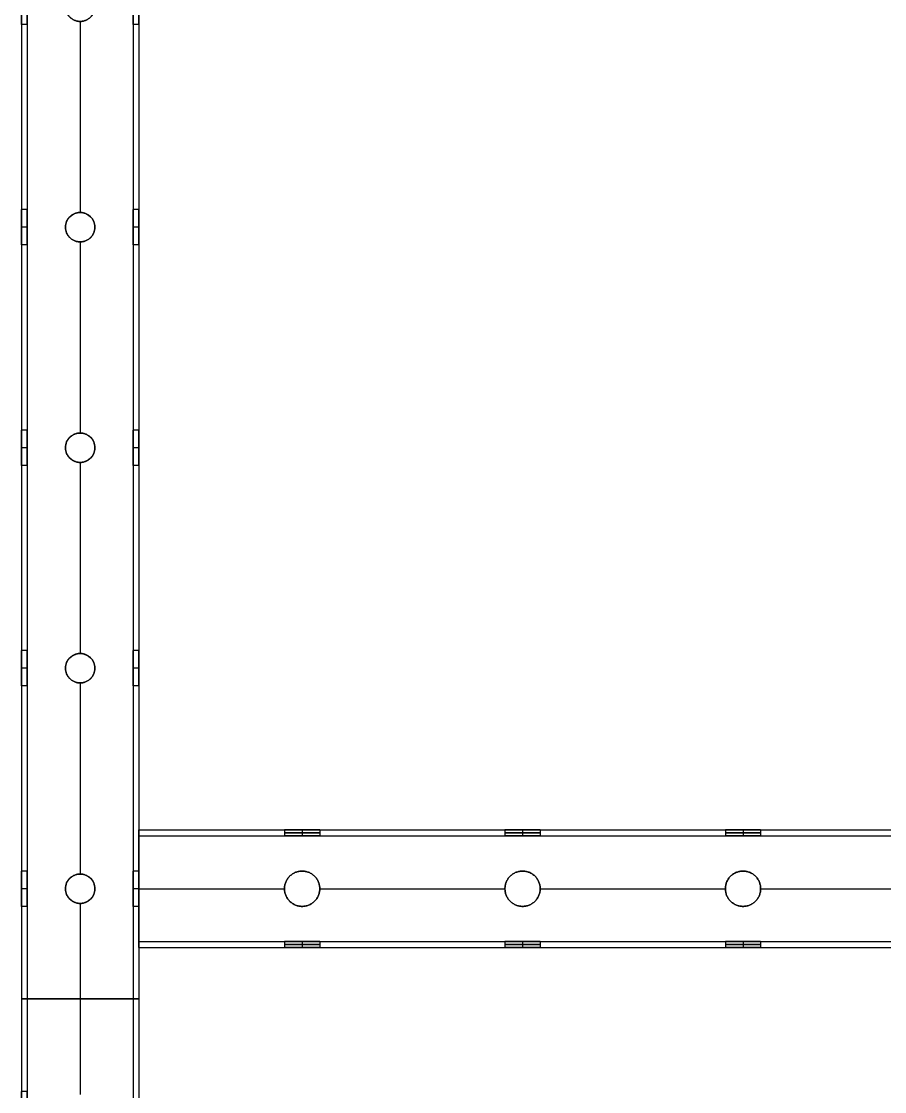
# Model space of a CAD drawing. Header units: millimetres. Extents: x 1279 to 9834, y -699 to 998.
# Drawn here: x 8518.4 to 8812.1, y 21.8 to 385.8 of the extents above; entities that cross this region are included whole.
import ezdxf

# ---------------------------------------------------------------- set-up
doc = ezdxf.new("R2010")
doc.units = ezdxf.units.MM
doc.header["$MEASUREMENT"] = 0
doc.layers.add('staal', color=7, linetype='Continuous', true_color=0x4c4c4c)

msp = doc.modelspace()

# ---------------------------------------------------------------- linework, layer by layer
at = {"layer": 'staal'}
for p, q in [((8520.39, 384.85, 2333.36), (8518.39, 384.85, 2333.36)), ((8558.39, 384.85, 2333.36), (8556.39, 384.85, 2333.36)), ((8520.39, 321.85, 2333.36), (8518.39, 321.85, 2333.36)), ((8538.39, 320.85, 2351.36), (8538.39, 320.85, 2353.36)), ((8538.39, 320.85, 2313.36), (8538.39, 320.85, 2315.36)), ((8558.39, 321.85, 2333.36), (8556.39, 321.85, 2333.36)), ((8520.39, 315.85, 2327.36), (8518.39, 315.85, 2327.36)), ((8520.39, 315.85, 2339.36), (8518.39, 315.85, 2339.36)), ((8533.39, 315.85, 2351.36), (8533.39, 315.85, 2353.36)), ((8533.39, 315.85, 2313.36), (8533.39, 315.85, 2315.36)), ((8543.39, 315.85, 2313.36), (8543.39, 315.85, 2315.36)), ((8543.39, 315.85, 2351.36), (8543.39, 315.85, 2353.36)), ((8558.39, 315.85, 2327.36), (8556.39, 315.85, 2327.36)), ((8558.39, 315.85, 2339.36), (8556.39, 315.85, 2339.36)), ((8520.39, 309.85, 2333.36), (8518.39, 309.85, 2333.36)), ((8538.39, 310.85, 2351.36), (8538.39, 310.85, 2353.36)), ((8538.39, 310.85, 2313.36), (8538.39, 310.85, 2315.36)), ((8558.39, 309.85, 2333.36), (8556.39, 309.85, 2333.36)), ((8520.39, 246.85, 2333.36), (8518.39, 246.85, 2333.36)), ((8538.39, 245.85, 2351.36), (8538.39, 245.85, 2353.36)), ((8538.39, 245.85, 2313.36), (8538.39, 245.85, 2315.36)), ((8558.39, 246.85, 2333.36), (8556.39, 246.85, 2333.36)), ((8520.39, 240.85, 2327.36), (8518.39, 240.85, 2327.36)), ((8520.39, 240.85, 2339.36), (8518.39, 240.85, 2339.36)), ((8533.39, 240.85, 2351.36), (8533.39, 240.85, 2353.36)), ((8533.39, 240.85, 2313.36), (8533.39, 240.85, 2315.36)), ((8543.39, 240.85, 2313.36), (8543.39, 240.85, 2315.36)), ((8543.39, 240.85, 2351.36), (8543.39, 240.85, 2353.36)), ((8558.39, 240.85, 2327.36), (8556.39, 240.85, 2327.36)), ((8558.39, 240.85, 2339.36), (8556.39, 240.85, 2339.36)), ((8520.39, 234.85, 2333.36), (8518.39, 234.85, 2333.36)), ((8538.39, 235.85, 2351.36), (8538.39, 235.85, 2353.36)), ((8538.39, 235.85, 2313.36), (8538.39, 235.85, 2315.36)), ((8558.39, 234.85, 2333.36), (8556.39, 234.85, 2333.36)), ((8520.39, 171.85, 2333.36), (8518.39, 171.85, 2333.36)), ((8558.39, 171.85, 2333.36), (8556.39, 171.85, 2333.36)), ((8538.39, 170.85, 2351.36), (8538.39, 170.85, 2353.36)), ((8538.39, 170.85, 2313.36), (8538.39, 170.85, 2315.36)), ((8520.39, 165.85, 2327.36), (8518.39, 165.85, 2327.36)), ((8520.39, 165.85, 2339.36), (8518.39, 165.85, 2339.36)), ((8533.39, 165.85, 2351.36), (8533.39, 165.85, 2353.36)), ((8533.39, 165.85, 2313.36), (8533.39, 165.85, 2315.36)), ((8543.39, 165.85, 2313.36), (8543.39, 165.85, 2315.36)), ((8543.39, 165.85, 2351.36), (8543.39, 165.85, 2353.36)), ((8558.39, 165.85, 2327.36), (8556.39, 165.85, 2327.36)), ((8558.39, 165.85, 2339.36), (8556.39, 165.85, 2339.36)), ((8538.39, 160.85, 2351.36), (8538.39, 160.85, 2353.36)), ((8538.39, 160.85, 2313.36), (8538.39, 160.85, 2315.36)), ((8520.39, 159.85, 2333.36), (8518.39, 159.85, 2333.36)), ((8558.39, 159.85, 2333.36), (8556.39, 159.85, 2333.36)), ((8558.39, 110.85, 1888.61), (8558.39, 108.85, 1888.61)), ((8607.89, 110.85, 1888.61), (8607.89, 108.85, 1888.61)), ((8613.89, 110.85, 1894.61), (8613.89, 108.85, 1894.61)), ((8613.89, 110.85, 1882.61), (8613.89, 108.85, 1882.61)), ((8619.89, 110.85, 1888.61), (8619.89, 108.85, 1888.61)), ((8682.89, 110.85, 1888.61), (8682.89, 108.85, 1888.61)), ((8688.89, 110.85, 1894.61), (8688.89, 108.85, 1894.61)), ((8688.89, 110.85, 1882.61), (8688.89, 108.85, 1882.61)), ((8694.89, 110.85, 1888.61), (8694.89, 108.85, 1888.61)), ((8757.89, 110.85, 1888.61), (8757.89, 108.85, 1888.61)), ((8763.89, 110.85, 1894.61), (8763.89, 108.85, 1894.61)), ((8763.89, 110.85, 1882.61), (8763.89, 108.85, 1882.61)), ((8769.89, 110.85, 1888.61), (8769.89, 108.85, 1888.61)), ((8520.39, 96.85, 2333.36), (8518.39, 96.85, 2333.36)), ((8538.39, 95.85, 2351.36), (8538.39, 95.85, 2353.36)), ((8538.39, 95.85, 2313.36), (8538.39, 95.85, 2315.36)), ((8558.39, 96.85, 2333.36), (8556.39, 96.85, 2333.36)), ((8613.89, 96.85, 1870.61), (8613.89, 96.85, 1868.61)), ((8613.89, 96.85, 1908.61), (8613.89, 96.85, 1906.61)), ((8688.89, 96.85, 1870.61), (8688.89, 96.85, 1868.61)), ((8688.89, 96.85, 1908.61), (8688.89, 96.85, 1906.61)), ((8763.89, 96.85, 1870.61), (8763.89, 96.85, 1868.61)), ((8763.89, 96.85, 1908.61), (8763.89, 96.85, 1906.61)), ((8520.39, 90.85, 2327.36), (8518.39, 90.85, 2327.36)), ((8520.39, 90.85, 2339.36), (8518.39, 90.85, 2339.36)), ((8533.39, 90.85, 2351.36), (8533.39, 90.85, 2353.36)), ((8533.39, 90.85, 2313.36), (8533.39, 90.85, 2315.36)), ((8543.39, 90.85, 2313.36), (8543.39, 90.85, 2315.36)), ((8543.39, 90.85, 2351.36), (8543.39, 90.85, 2353.36)), ((8558.39, 90.85, 2327.36), (8556.39, 90.85, 2327.36)), ((8558.39, 90.85, 2339.36), (8556.39, 90.85, 2339.36)), ((8558.39, 90.85, 1908.61), (8558.39, 90.85, 1906.61)), ((8558.39, 90.85, 1870.61), (8558.39, 90.85, 1868.61)), ((8607.89, 90.85, 1870.61), (8607.89, 90.85, 1868.61)), ((8607.89, 90.85, 1908.61), (8607.89, 90.85, 1906.61)), ((8619.89, 90.85, 1870.61), (8619.89, 90.85, 1868.61)), ((8619.89, 90.85, 1908.61), (8619.89, 90.85, 1906.61)), ((8682.89, 90.85, 1870.61), (8682.89, 90.85, 1868.61)), ((8682.89, 90.85, 1908.61), (8682.89, 90.85, 1906.61)), ((8694.89, 90.85, 1870.61), (8694.89, 90.85, 1868.61)), ((8694.89, 90.85, 1908.61), (8694.89, 90.85, 1906.61)), ((8757.89, 90.85, 1870.61), (8757.89, 90.85, 1868.61)), ((8757.89, 90.85, 1908.61), (8757.89, 90.85, 1906.61)), ((8769.89, 90.85, 1870.61), (8769.89, 90.85, 1868.61)), ((8769.89, 90.85, 1908.61), (8769.89, 90.85, 1906.61)), ((8520.39, 84.85, 2333.36), (8518.39, 84.85, 2333.36)), ((8538.39, 85.85, 2351.36), (8538.39, 85.85, 2353.36)), ((8538.39, 85.85, 2313.36), (8538.39, 85.85, 2315.36)), ((8558.39, 84.85, 2333.36), (8556.39, 84.85, 2333.36)), ((8613.89, 84.85, 1870.61), (8613.89, 84.85, 1868.61)), ((8613.89, 84.85, 1908.61), (8613.89, 84.85, 1906.61)), ((8688.89, 84.85, 1870.61), (8688.89, 84.85, 1868.61)), ((8688.89, 84.85, 1908.61), (8688.89, 84.85, 1906.61)), ((8763.89, 84.85, 1870.61), (8763.89, 84.85, 1868.61)), ((8763.89, 84.85, 1908.61), (8763.89, 84.85, 1906.61)), ((8558.39, 72.85, 1888.61), (8558.39, 70.85, 1888.61)), ((8607.89, 72.85, 1888.61), (8607.89, 70.85, 1888.61)), ((8613.89, 72.85, 1894.61), (8613.89, 70.85, 1894.61)), ((8613.89, 72.85, 1882.61), (8613.89, 70.85, 1882.61)), ((8619.89, 72.85, 1888.61), (8619.89, 70.85, 1888.61)), ((8682.89, 72.85, 1888.61), (8682.89, 70.85, 1888.61)), ((8688.89, 72.85, 1894.61), (8688.89, 70.85, 1894.61)), ((8688.89, 72.85, 1882.61), (8688.89, 70.85, 1882.61)), ((8694.89, 72.85, 1888.61), (8694.89, 70.85, 1888.61)), ((8757.89, 72.85, 1888.61), (8757.89, 70.85, 1888.61)), ((8763.89, 72.85, 1894.61), (8763.89, 70.85, 1894.61)), ((8763.89, 72.85, 1882.61), (8763.89, 70.85, 1882.61)), ((8769.89, 72.85, 1888.61), (8769.89, 70.85, 1888.61)), ((8520.39, 21.85, 2333.36), (8518.39, 21.85, 2333.36))]:
    msp.add_line(p, q, dxfattribs=at)
for centre in [(8538.39, 315.85, 2313.36), (8538.39, 315.85, 2352.36), (8538.39, 315.85, 2314.36), (8538.39, 240.85, 2313.36), (8538.39, 240.85, 2352.36), (8538.39, 240.85, 2314.36), (8538.39, 165.85, 2313.36), (8538.39, 165.85, 2352.36), (8538.39, 165.85, 2314.36), (8538.39, 90.85, 2313.36), (8538.39, 90.85, 2352.36), (8538.39, 90.85, 2314.36)]:
    msp.add_circle(centre, 5, dxfattribs=at)
for points in [[(8518.39, 711.35, 2313.36), (8518.39, 53.35, 2313.36), (8518.39, -604.65, 2313.36)], [(8518.39, 711.35, 2353.36), (8518.39, 53.35, 2353.36), (8518.39, -604.65, 2353.36)], [(8520.39, 709.35, 2351.36), (8520.39, 53.35, 2351.36), (8520.39, -602.65, 2351.36)], [(8520.39, 709.35, 2315.36), (8520.39, 53.35, 2315.36), (8520.39, -602.65, 2315.36)], [(8556.39, 673.35, 2351.36), (8556.39, 53.35, 2351.36), (8556.39, -566.65, 2351.36)], [(8556.39, 673.35, 2315.36), (8556.39, 53.35, 2315.36), (8556.39, -566.65, 2315.36)], [(8558.39, 671.35, 2313.36), (8558.39, 53.35, 2313.36), (8558.39, -564.65, 2313.36)], [(8558.39, 671.35, 2353.36), (8558.39, 53.35, 2353.36), (8558.39, -564.65, 2353.36)], [(8538.39, 385.85, 2353.36), (8538.39, 353.35, 2353.36), (8538.39, 320.85, 2353.36)], [(8538.39, 385.85, 2351.36), (8538.39, 353.35, 2351.36), (8538.39, 320.85, 2351.36)], [(8538.39, 385.85, 2315.36), (8538.39, 353.35, 2315.36), (8538.39, 320.85, 2315.36)], [(8538.39, 385.85, 2313.36), (8538.39, 353.35, 2313.36), (8538.39, 320.85, 2313.36)], [(8518.39, 384.85, 2333.36), (8518.39, 353.35, 2333.36), (8518.39, 321.85, 2333.36)], [(8520.39, 384.85, 2333.36), (8520.39, 353.35, 2333.36), (8520.39, 321.85, 2333.36)], [(8556.39, 384.85, 2333.36), (8556.39, 353.35, 2333.36), (8556.39, 321.85, 2333.36)], [(8558.39, 384.85, 2333.36), (8558.39, 353.35, 2333.36), (8558.39, 321.85, 2333.36)], [(8518.39, 309.85, 2333.36), (8518.39, 278.35, 2333.36), (8518.39, 246.85, 2333.36)], [(8520.39, 309.85, 2333.36), (8520.39, 278.35, 2333.36), (8520.39, 246.85, 2333.36)], [(8538.39, 310.85, 2353.36), (8538.39, 278.35, 2353.36), (8538.39, 245.85, 2353.36)], [(8538.39, 310.85, 2351.36), (8538.39, 278.35, 2351.36), (8538.39, 245.85, 2351.36)], [(8538.39, 310.85, 2315.36), (8538.39, 278.35, 2315.36), (8538.39, 245.85, 2315.36)], [(8538.39, 310.85, 2313.36), (8538.39, 278.35, 2313.36), (8538.39, 245.85, 2313.36)], [(8556.39, 309.85, 2333.36), (8556.39, 278.35, 2333.36), (8556.39, 246.85, 2333.36)], [(8558.39, 309.85, 2333.36), (8558.39, 278.35, 2333.36), (8558.39, 246.85, 2333.36)], [(8518.39, 234.85, 2333.36), (8518.39, 203.35, 2333.36), (8518.39, 171.85, 2333.36)], [(8520.39, 234.85, 2333.36), (8520.39, 203.35, 2333.36), (8520.39, 171.85, 2333.36)], [(8538.39, 235.85, 2353.36), (8538.39, 203.35, 2353.36), (8538.39, 170.85, 2353.36)], [(8538.39, 235.85, 2351.36), (8538.39, 203.35, 2351.36), (8538.39, 170.85, 2351.36)], [(8538.39, 235.85, 2315.36), (8538.39, 203.35, 2315.36), (8538.39, 170.85, 2315.36)], [(8538.39, 235.85, 2313.36), (8538.39, 203.35, 2313.36), (8538.39, 170.85, 2313.36)], [(8556.39, 234.85, 2333.36), (8556.39, 203.35, 2333.36), (8556.39, 171.85, 2333.36)], [(8558.39, 234.85, 2333.36), (8558.39, 203.35, 2333.36), (8558.39, 171.85, 2333.36)], [(8538.39, 160.85, 2353.36), (8538.39, 128.35, 2353.36), (8538.39, 95.85, 2353.36)], [(8538.39, 160.85, 2351.36), (8538.39, 128.35, 2351.36), (8538.39, 95.85, 2351.36)], [(8538.39, 160.85, 2315.36), (8538.39, 128.35, 2315.36), (8538.39, 95.85, 2315.36)], [(8538.39, 160.85, 2313.36), (8538.39, 128.35, 2313.36), (8538.39, 95.85, 2313.36)], [(8518.39, 159.85, 2333.36), (8518.39, 128.35, 2333.36), (8518.39, 96.85, 2333.36)], [(8520.39, 159.85, 2333.36), (8520.39, 128.35, 2333.36), (8520.39, 96.85, 2333.36)], [(8556.39, 159.85, 2333.36), (8556.39, 128.35, 2333.36), (8556.39, 96.85, 2333.36)], [(8558.39, 159.85, 2333.36), (8558.39, 128.35, 2333.36), (8558.39, 96.85, 2333.36)], [(8558.39, 110.85, 1868.61), (8558.39, 90.85, 1868.61), (8558.39, 70.85, 1868.61)], [(8558.39, 110.85, 1868.61), (8876.14, 110.85, 1868.61), (9193.89, 110.85, 1868.61)], [(8558.39, 70.85, 1908.61), (8558.39, 90.85, 1908.61), (8558.39, 110.85, 1908.61)], [(8558.39, 110.85, 1908.61), (8876.14, 110.85, 1908.61), (9193.89, 110.85, 1908.61)], [(8558.39, 110.85, 1908.61), (8558.39, 110.85, 1888.61), (8558.39, 110.85, 1868.61)], [(8558.39, 110.85, 1888.61), (8583.14, 110.85, 1888.61), (8607.89, 110.85, 1888.61)], [(8619.89, 110.85, 1888.61), (8651.39, 110.85, 1888.61), (8682.89, 110.85, 1888.61)], [(8694.89, 110.85, 1888.61), (8726.39, 110.85, 1888.61), (8757.89, 110.85, 1888.61)], [(8769.89, 110.85, 1888.61), (8801.39, 110.85, 1888.61), (8832.89, 110.85, 1888.61)], [(8558.39, 72.85, 1870.61), (8558.39, 90.85, 1870.61), (8558.39, 108.85, 1870.61)], [(8558.39, 108.85, 1870.61), (8876.14, 108.85, 1870.61), (9193.89, 108.85, 1870.61)], [(8558.39, 108.85, 1870.61), (8558.39, 108.85, 1888.61), (8558.39, 108.85, 1906.61)], [(8558.39, 108.85, 1906.61), (8876.14, 108.85, 1906.61), (9193.89, 108.85, 1906.61)], [(8558.39, 108.85, 1906.61), (8558.39, 90.85, 1906.61), (8558.39, 72.85, 1906.61)], [(8558.39, 108.85, 1888.61), (8583.14, 108.85, 1888.61), (8607.89, 108.85, 1888.61)], [(8619.89, 108.85, 1888.61), (8651.39, 108.85, 1888.61), (8682.89, 108.85, 1888.61)], [(8694.89, 108.85, 1888.61), (8726.39, 108.85, 1888.61), (8757.89, 108.85, 1888.61)], [(8769.89, 108.85, 1888.61), (8801.39, 108.85, 1888.61), (8832.89, 108.85, 1888.61)], [(8558.39, 90.85, 1868.61), (8583.14, 90.85, 1868.61), (8607.89, 90.85, 1868.61)], [(8558.39, 90.85, 1908.61), (8583.14, 90.85, 1908.61), (8607.89, 90.85, 1908.61)], [(8558.39, 90.85, 1870.61), (8583.14, 90.85, 1870.61), (8607.89, 90.85, 1870.61)], [(8558.39, 90.85, 1906.61), (8583.14, 90.85, 1906.61), (8607.89, 90.85, 1906.61)], [(8619.89, 90.85, 1868.61), (8651.39, 90.85, 1868.61), (8682.89, 90.85, 1868.61)], [(8619.89, 90.85, 1908.61), (8651.39, 90.85, 1908.61), (8682.89, 90.85, 1908.61)], [(8619.89, 90.85, 1870.61), (8651.39, 90.85, 1870.61), (8682.89, 90.85, 1870.61)], [(8619.89, 90.85, 1906.61), (8651.39, 90.85, 1906.61), (8682.89, 90.85, 1906.61)], [(8694.89, 90.85, 1868.61), (8726.39, 90.85, 1868.61), (8757.89, 90.85, 1868.61)], [(8694.89, 90.85, 1908.61), (8726.39, 90.85, 1908.61), (8757.89, 90.85, 1908.61)], [(8694.89, 90.85, 1870.61), (8726.39, 90.85, 1870.61), (8757.89, 90.85, 1870.61)], [(8694.89, 90.85, 1906.61), (8726.39, 90.85, 1906.61), (8757.89, 90.85, 1906.61)], [(8769.89, 90.85, 1868.61), (8801.39, 90.85, 1868.61), (8832.89, 90.85, 1868.61)], [(8769.89, 90.85, 1908.61), (8801.39, 90.85, 1908.61), (8832.89, 90.85, 1908.61)], [(8769.89, 90.85, 1870.61), (8801.39, 90.85, 1870.61), (8832.89, 90.85, 1870.61)], [(8769.89, 90.85, 1906.61), (8801.39, 90.85, 1906.61), (8832.89, 90.85, 1906.61)], [(8518.39, 84.85, 2333.36), (8518.39, 53.35, 2333.36), (8518.39, 21.85, 2333.36)], [(8520.39, 84.85, 2333.36), (8520.39, 53.35, 2333.36), (8520.39, 21.85, 2333.36)], [(8538.39, 85.85, 2353.36), (8538.39, 53.35, 2353.36), (8538.39, 20.85, 2353.36)], [(8538.39, 85.85, 2351.36), (8538.39, 53.35, 2351.36), (8538.39, 20.85, 2351.36)], [(8538.39, 85.85, 2315.36), (8538.39, 53.35, 2315.36), (8538.39, 20.85, 2315.36)], [(8538.39, 85.85, 2313.36), (8538.39, 53.35, 2313.36), (8538.39, 20.85, 2313.36)], [(8556.39, 84.85, 2333.36), (8556.39, 53.35, 2333.36), (8556.39, 21.85, 2333.36)], [(8558.39, 84.85, 2333.36), (8558.39, 53.35, 2333.36), (8558.39, 21.85, 2333.36)], [(8558.39, 72.85, 1906.61), (8558.39, 72.85, 1888.61), (8558.39, 72.85, 1870.61)], [(8558.39, 72.85, 1870.61), (8876.14, 72.85, 1870.61), (9193.89, 72.85, 1870.61)], [(8558.39, 72.85, 1906.61), (8876.14, 72.85, 1906.61), (9193.89, 72.85, 1906.61)], [(8558.39, 72.85, 1888.61), (8583.14, 72.85, 1888.61), (8607.89, 72.85, 1888.61)], [(8619.89, 72.85, 1888.61), (8651.39, 72.85, 1888.61), (8682.89, 72.85, 1888.61)], [(8694.89, 72.85, 1888.61), (8726.39, 72.85, 1888.61), (8757.89, 72.85, 1888.61)], [(8769.89, 72.85, 1888.61), (8801.39, 72.85, 1888.61), (8832.89, 72.85, 1888.61)], [(8558.39, 70.85, 1868.61), (8876.14, 70.85, 1868.61), (9193.89, 70.85, 1868.61)], [(8558.39, 70.85, 1868.61), (8558.39, 70.85, 1888.61), (8558.39, 70.85, 1908.61)], [(8558.39, 70.85, 1908.61), (8876.14, 70.85, 1908.61), (9193.89, 70.85, 1908.61)], [(8558.39, 70.85, 1888.61), (8583.14, 70.85, 1888.61), (8607.89, 70.85, 1888.61)], [(8619.89, 70.85, 1888.61), (8651.39, 70.85, 1888.61), (8682.89, 70.85, 1888.61)], [(8694.89, 70.85, 1888.61), (8726.39, 70.85, 1888.61), (8757.89, 70.85, 1888.61)], [(8769.89, 70.85, 1888.61), (8801.39, 70.85, 1888.61), (8832.89, 70.85, 1888.61)], [(8558.39, 53.35, 2353.36), (8538.39, 53.35, 2353.36), (8518.39, 53.35, 2353.36)], [(8518.39, 53.35, 2353.36), (8518.39, 53.35, 2333.36), (8518.39, 53.35, 2313.36)], [(8518.39, 53.35, 2313.36), (8538.39, 53.35, 2313.36), (8558.39, 53.35, 2313.36)], [(8520.39, 53.35, 2315.36), (8520.39, 53.35, 2333.36), (8520.39, 53.35, 2351.36)], [(8520.39, 53.35, 2351.36), (8538.39, 53.35, 2351.36), (8556.39, 53.35, 2351.36)], [(8556.39, 53.35, 2315.36), (8538.39, 53.35, 2315.36), (8520.39, 53.35, 2315.36)], [(8556.39, 53.35, 2351.36), (8556.39, 53.35, 2333.36), (8556.39, 53.35, 2315.36)], [(8558.39, 53.35, 2313.36), (8558.39, 53.35, 2333.36), (8558.39, 53.35, 2353.36)]]:
    msp.add_open_spline(points, degree=2, dxfattribs=at)
for points, weights, knots in [([(8518.39, 390.85, 2327.36), (8518.39, 396.85, 2327.36), (8518.39, 396.85, 2333.36), (8518.39, 396.85, 2339.36), (8518.39, 390.85, 2339.36), (8518.39, 384.85, 2339.36), (8518.39, 384.85, 2333.36), (8518.39, 384.85, 2327.36), (8518.39, 390.85, 2327.36)], [1, 0.707106781187, 1, 0.707106781187, 1, 0.707106781187, 1, 0.707106781187, 1], [0, 0, 0, 7.853982, 7.853982, 15.707963, 15.707963, 23.561945, 23.561945, 31.415927, 31.415927, 31.415927]), ([(8520.39, 390.85, 2327.36), (8520.39, 384.85, 2327.36), (8520.39, 384.85, 2333.36), (8520.39, 384.85, 2339.36), (8520.39, 390.85, 2339.36), (8520.39, 396.85, 2339.36), (8520.39, 396.85, 2333.36), (8520.39, 396.85, 2327.36), (8520.39, 390.85, 2327.36)], [1, 0.707106781187, 1, 0.707106781187, 1, 0.707106781187, 1, 0.707106851018, 0.999999860338], [-31.415927, -31.415927, -31.415927, -23.561944, -23.561944, -15.707962, -15.707962, -7.85398, -7.85398, 0, 0, 0]), ([(8556.39, 390.85, 2327.36), (8556.39, 396.85, 2327.36), (8556.39, 396.85, 2333.36), (8556.39, 396.85, 2339.36), (8556.39, 390.85, 2339.36), (8556.39, 384.85, 2339.36), (8556.39, 384.85, 2333.36), (8556.39, 384.85, 2327.36), (8556.39, 390.85, 2327.36)], [1, 0.707106781187, 1, 0.707106781187, 1, 0.707106781187, 1, 0.707106781187, 1], [0, 0, 0, 7.853982, 7.853982, 15.707963, 15.707963, 23.561945, 23.561945, 31.415927, 31.415927, 31.415927]), ([(8558.39, 390.85, 2327.36), (8558.39, 384.85, 2327.36), (8558.39, 384.85, 2333.36), (8558.39, 384.85, 2339.36), (8558.39, 390.85, 2339.36), (8558.39, 396.85, 2339.36), (8558.39, 396.85, 2333.36), (8558.39, 396.85, 2327.36), (8558.39, 390.85, 2327.36)], [1, 0.707106781187, 1, 0.707106781187, 1, 0.707106781187, 1, 0.707106781187, 1], [-31.415927, -31.415927, -31.415927, -23.561945, -23.561945, -15.707963, -15.707963, -7.853982, -7.853982, 0, 0, 0]), ([(8543.39, 390.85, 2353.36), (8543.39, 385.85, 2353.36), (8538.39, 385.85, 2353.36), (8533.39, 385.85, 2353.36), (8533.39, 390.85, 2353.36), (8533.39, 395.85, 2353.36), (8538.39, 395.85, 2353.36), (8543.39, 395.85, 2353.36), (8543.39, 390.85, 2353.36)], [1, 0.707106781187, 1, 0.707106781187, 1, 0.707106781187, 1, 0.707106781187, 1], [-31.415927, -31.415927, -31.415927, -23.561945, -23.561945, -15.707963, -15.707963, -7.853982, -7.853982, 0, 0, 0]), ([(8543.39, 390.85, 2351.36), (8543.39, 395.85, 2351.36), (8538.39, 395.85, 2351.36), (8533.39, 395.85, 2351.36), (8533.39, 390.85, 2351.36), (8533.39, 385.85, 2351.36), (8538.39, 385.85, 2351.36), (8543.39, 385.85, 2351.36), (8543.39, 390.85, 2351.36)], [1, 0.707106781187, 1, 0.707106781187, 1, 0.707106781187, 1, 0.707106781187, 1], [0, 0, 0, 7.853982, 7.853982, 15.707963, 15.707963, 23.561945, 23.561945, 31.415927, 31.415927, 31.415927]), ([(8543.39, 390.85, 2315.36), (8543.39, 385.85, 2315.36), (8538.39, 385.85, 2315.36), (8533.39, 385.85, 2315.36), (8533.39, 390.85, 2315.36), (8533.39, 395.85, 2315.36), (8538.39, 395.85, 2315.36), (8543.39, 395.85, 2315.36), (8543.39, 390.85, 2315.36)], [1, 0.707106781187, 1, 0.707106781187, 1, 0.707106781187, 1, 0.707106781187, 1], [-31.415927, -31.415927, -31.415927, -23.561945, -23.561945, -15.707963, -15.707963, -7.853982, -7.853982, 0, 0, 0]), ([(8518.39, 315.85, 2327.36), (8518.39, 321.85, 2327.36), (8518.39, 321.85, 2333.36), (8518.39, 321.85, 2339.36), (8518.39, 315.85, 2339.36), (8518.39, 309.85, 2339.36), (8518.39, 309.85, 2333.36), (8518.39, 309.85, 2327.36), (8518.39, 315.85, 2327.36)], [1, 0.707106781187, 1, 0.707106781187, 1, 0.707106781187, 1, 0.707106781187, 1], [0, 0, 0, 7.853982, 7.853982, 15.707963, 15.707963, 23.561945, 23.561945, 31.415927, 31.415927, 31.415927]), ([(8520.39, 315.85, 2327.36), (8520.39, 309.85, 2327.36), (8520.39, 309.85, 2333.36), (8520.39, 309.85, 2339.36), (8520.39, 315.85, 2339.36), (8520.39, 321.85, 2339.36), (8520.39, 321.85, 2333.36), (8520.39, 321.85, 2327.36), (8520.39, 315.85, 2327.36)], [1, 0.707106781187, 1, 0.707106781187, 1, 0.707106781187, 1, 0.707106781187, 1], [-31.415927, -31.415927, -31.415927, -23.561945, -23.561945, -15.707963, -15.707963, -7.853982, -7.853982, 0, 0, 0]), ([(8543.39, 315.85, 2353.36), (8543.39, 310.85, 2353.36), (8538.39, 310.85, 2353.36), (8533.39, 310.85, 2353.36), (8533.39, 315.85, 2353.36), (8533.39, 320.85, 2353.36), (8538.39, 320.85, 2353.36), (8543.39, 320.85, 2353.36), (8543.39, 315.85, 2353.36)], [1, 0.707106781187, 1, 0.707106781187, 1, 0.707106781187, 1, 0.707106781187, 1], [-31.415927, -31.415927, -31.415927, -23.561945, -23.561945, -15.707963, -15.707963, -7.853982, -7.853982, 0, 0, 0]), ([(8543.39, 315.85, 2351.36), (8543.39, 320.85, 2351.36), (8538.39, 320.85, 2351.36), (8533.39, 320.85, 2351.36), (8533.39, 315.85, 2351.36), (8533.39, 310.85, 2351.36), (8538.39, 310.85, 2351.36), (8543.39, 310.85, 2351.36), (8543.39, 315.85, 2351.36)], [1, 0.707106781187, 1, 0.707106781187, 1, 0.707106781187, 1, 0.707106781187, 1], [0, 0, 0, 7.853982, 7.853982, 15.707963, 15.707963, 23.561945, 23.561945, 31.415927, 31.415927, 31.415927]), ([(8543.39, 315.85, 2315.36), (8543.39, 310.85, 2315.36), (8538.39, 310.85, 2315.36), (8533.39, 310.85, 2315.36), (8533.39, 315.85, 2315.36), (8533.39, 320.85, 2315.36), (8538.39, 320.85, 2315.36), (8543.39, 320.85, 2315.36), (8543.39, 315.85, 2315.36)], [1, 0.707106781187, 1, 0.707106781187, 1, 0.707106781187, 1, 0.707106781187, 1], [-31.415927, -31.415927, -31.415927, -23.561945, -23.561945, -15.707963, -15.707963, -7.853982, -7.853982, 0, 0, 0]), ([(8556.39, 315.85, 2327.36), (8556.39, 321.85, 2327.36), (8556.39, 321.85, 2333.36), (8556.39, 321.85, 2339.36), (8556.39, 315.85, 2339.36), (8556.39, 309.85, 2339.36), (8556.39, 309.85, 2333.36), (8556.39, 309.85, 2327.36), (8556.39, 315.85, 2327.36)], [1, 0.707106781187, 1, 0.707106781187, 1, 0.707106781187, 1, 0.707106781187, 1], [0, 0, 0, 7.853982, 7.853982, 15.707963, 15.707963, 23.561945, 23.561945, 31.415927, 31.415927, 31.415927]), ([(8558.39, 315.85, 2327.36), (8558.39, 309.85, 2327.36), (8558.39, 309.85, 2333.36), (8558.39, 309.85, 2339.36), (8558.39, 315.85, 2339.36), (8558.39, 321.85, 2339.36), (8558.39, 321.85, 2333.36), (8558.39, 321.85, 2327.36), (8558.39, 315.85, 2327.36)], [1, 0.707106781187, 1, 0.707106781187, 1, 0.707106781187, 1, 0.707106781187, 1], [-31.415927, -31.415927, -31.415927, -23.561945, -23.561945, -15.707963, -15.707963, -7.853982, -7.853982, 0, 0, 0]), ([(8518.39, 240.85, 2327.36), (8518.39, 246.85, 2327.36), (8518.39, 246.85, 2333.36), (8518.39, 246.85, 2339.36), (8518.39, 240.85, 2339.36), (8518.39, 234.85, 2339.36), (8518.39, 234.85, 2333.36), (8518.39, 234.85, 2327.36), (8518.39, 240.85, 2327.36)], [1, 0.707106781187, 1, 0.707106781187, 1, 0.707106781187, 1, 0.707106781187, 1], [0, 0, 0, 7.853982, 7.853982, 15.707963, 15.707963, 23.561945, 23.561945, 31.415927, 31.415927, 31.415927]), ([(8520.39, 240.85, 2327.36), (8520.39, 234.85, 2327.36), (8520.39, 234.85, 2333.36), (8520.39, 234.85, 2339.36), (8520.39, 240.85, 2339.36), (8520.39, 246.85, 2339.36), (8520.39, 246.85, 2333.36), (8520.39, 246.85, 2327.36), (8520.39, 240.85, 2327.36)], [1, 0.707106781187, 1, 0.707106781187, 1, 0.707106781187, 1, 0.707106781187, 1], [-31.415927, -31.415927, -31.415927, -23.561945, -23.561945, -15.707963, -15.707963, -7.853982, -7.853982, 0, 0, 0]), ([(8543.39, 240.85, 2353.36), (8543.39, 235.85, 2353.36), (8538.39, 235.85, 2353.36), (8533.39, 235.85, 2353.36), (8533.39, 240.85, 2353.36), (8533.39, 245.85, 2353.36), (8538.39, 245.85, 2353.36), (8543.39, 245.85, 2353.36), (8543.39, 240.85, 2353.36)], [1, 0.707106781187, 1, 0.707106781187, 1, 0.707106781187, 1, 0.707106781187, 1], [-31.415927, -31.415927, -31.415927, -23.561945, -23.561945, -15.707963, -15.707963, -7.853982, -7.853982, 0, 0, 0]), ([(8543.39, 240.85, 2351.36), (8543.39, 245.85, 2351.36), (8538.39, 245.85, 2351.36), (8533.39, 245.85, 2351.36), (8533.39, 240.85, 2351.36), (8533.39, 235.85, 2351.36), (8538.39, 235.85, 2351.36), (8543.39, 235.85, 2351.36), (8543.39, 240.85, 2351.36)], [1, 0.707106781187, 1, 0.707106781187, 1, 0.707106781187, 1, 0.707106781187, 1], [0, 0, 0, 7.853982, 7.853982, 15.707963, 15.707963, 23.561945, 23.561945, 31.415927, 31.415927, 31.415927]), ([(8543.39, 240.85, 2315.36), (8543.39, 235.85, 2315.36), (8538.39, 235.85, 2315.36), (8533.39, 235.85, 2315.36), (8533.39, 240.85, 2315.36), (8533.39, 245.85, 2315.36), (8538.39, 245.85, 2315.36), (8543.39, 245.85, 2315.36), (8543.39, 240.85, 2315.36)], [1, 0.707106781187, 1, 0.707106781187, 1, 0.707106781187, 1, 0.707106781187, 1], [-31.415927, -31.415927, -31.415927, -23.561945, -23.561945, -15.707963, -15.707963, -7.853982, -7.853982, 0, 0, 0]), ([(8556.39, 240.85, 2327.36), (8556.39, 246.85, 2327.36), (8556.39, 246.85, 2333.36), (8556.39, 246.85, 2339.36), (8556.39, 240.85, 2339.36), (8556.39, 234.85, 2339.36), (8556.39, 234.85, 2333.36), (8556.39, 234.85, 2327.36), (8556.39, 240.85, 2327.36)], [1, 0.707106781187, 1, 0.707106781187, 1, 0.707106781187, 1, 0.707106781187, 1], [0, 0, 0, 7.853982, 7.853982, 15.707963, 15.707963, 23.561945, 23.561945, 31.415927, 31.415927, 31.415927]), ([(8558.39, 240.85, 2327.36), (8558.39, 234.85, 2327.36), (8558.39, 234.85, 2333.36), (8558.39, 234.85, 2339.36), (8558.39, 240.85, 2339.36), (8558.39, 246.85, 2339.36), (8558.39, 246.85, 2333.36), (8558.39, 246.85, 2327.36), (8558.39, 240.85, 2327.36)], [1, 0.707106781187, 1, 0.707106781187, 1, 0.707106781187, 1, 0.707106781187, 1], [-31.415927, -31.415927, -31.415927, -23.561945, -23.561945, -15.707963, -15.707963, -7.853982, -7.853982, 0, 0, 0]), ([(8518.39, 165.85, 2327.36), (8518.39, 171.85, 2327.36), (8518.39, 171.85, 2333.36), (8518.39, 171.85, 2339.36), (8518.39, 165.85, 2339.36), (8518.39, 159.85, 2339.36), (8518.39, 159.85, 2333.36), (8518.39, 159.85, 2327.36), (8518.39, 165.85, 2327.36)], [1, 0.707106781187, 1, 0.707106781187, 1, 0.707106781187, 1, 0.707106781187, 1], [0, 0, 0, 7.853982, 7.853982, 15.707963, 15.707963, 23.561945, 23.561945, 31.415927, 31.415927, 31.415927]), ([(8520.39, 165.85, 2327.36), (8520.39, 159.85, 2327.36), (8520.39, 159.85, 2333.36), (8520.39, 159.85, 2339.36), (8520.39, 165.85, 2339.36), (8520.39, 171.85, 2339.36), (8520.39, 171.85, 2333.36), (8520.39, 171.85, 2327.36), (8520.39, 165.85, 2327.36)], [1, 0.707106781187, 1, 0.707106781187, 1, 0.707106781187, 1, 0.707106781187, 1], [-31.415927, -31.415927, -31.415927, -23.561945, -23.561945, -15.707963, -15.707963, -7.853982, -7.853982, 0, 0, 0]), ([(8556.39, 165.85, 2327.36), (8556.39, 171.85, 2327.36), (8556.39, 171.85, 2333.36), (8556.39, 171.85, 2339.36), (8556.39, 165.85, 2339.36), (8556.39, 159.85, 2339.36), (8556.39, 159.85, 2333.36), (8556.39, 159.85, 2327.36), (8556.39, 165.85, 2327.36)], [1, 0.707106781187, 1, 0.707106781187, 1, 0.707106781187, 1, 0.707106781187, 1], [0, 0, 0, 7.853982, 7.853982, 15.707963, 15.707963, 23.561945, 23.561945, 31.415927, 31.415927, 31.415927]), ([(8558.39, 165.85, 2327.36), (8558.39, 159.85, 2327.36), (8558.39, 159.85, 2333.36), (8558.39, 159.85, 2339.36), (8558.39, 165.85, 2339.36), (8558.39, 171.85, 2339.36), (8558.39, 171.85, 2333.36), (8558.39, 171.85, 2327.36), (8558.39, 165.85, 2327.36)], [1, 0.707106781187, 1, 0.707106781187, 1, 0.707106781187, 1, 0.707106781187, 1], [-31.415927, -31.415927, -31.415927, -23.561945, -23.561945, -15.707963, -15.707963, -7.853982, -7.853982, 0, 0, 0]), ([(8543.39, 165.85, 2353.36), (8543.39, 160.85, 2353.36), (8538.39, 160.85, 2353.36), (8533.39, 160.85, 2353.36), (8533.39, 165.85, 2353.36), (8533.39, 170.85, 2353.36), (8538.39, 170.85, 2353.36), (8543.39, 170.85, 2353.36), (8543.39, 165.85, 2353.36)], [1, 0.707106781187, 1, 0.707106781187, 1, 0.707106781187, 1, 0.707106781187, 1], [-31.415927, -31.415927, -31.415927, -23.561945, -23.561945, -15.707963, -15.707963, -7.853982, -7.853982, 0, 0, 0]), ([(8543.39, 165.85, 2351.36), (8543.39, 170.85, 2351.36), (8538.39, 170.85, 2351.36), (8533.39, 170.85, 2351.36), (8533.39, 165.85, 2351.36), (8533.39, 160.85, 2351.36), (8538.39, 160.85, 2351.36), (8543.39, 160.85, 2351.36), (8543.39, 165.85, 2351.36)], [1, 0.707106781187, 1, 0.707106781187, 1, 0.707106781187, 1, 0.707106781187, 1], [0, 0, 0, 7.853982, 7.853982, 15.707963, 15.707963, 23.561945, 23.561945, 31.415927, 31.415927, 31.415927]), ([(8543.39, 165.85, 2315.36), (8543.39, 160.85, 2315.36), (8538.39, 160.85, 2315.36), (8533.39, 160.85, 2315.36), (8533.39, 165.85, 2315.36), (8533.39, 170.85, 2315.36), (8538.39, 170.85, 2315.36), (8543.39, 170.85, 2315.36), (8543.39, 165.85, 2315.36)], [1, 0.707106781187, 1, 0.707106781187, 1, 0.707106781187, 1, 0.707106781187, 1], [-31.415927, -31.415927, -31.415927, -23.561945, -23.561945, -15.707963, -15.707963, -7.853982, -7.853982, 0, 0, 0]), ([(8613.89, 110.85, 1894.61), (8619.89, 110.85, 1894.61), (8619.89, 110.85, 1888.61), (8619.89, 110.85, 1882.61), (8613.89, 110.85, 1882.61), (8607.89, 110.85, 1882.61), (8607.89, 110.85, 1888.61), (8607.89, 110.85, 1894.61), (8613.89, 110.85, 1894.61)], [1, 0.707106781187, 1, 0.707106781187, 1, 0.707106781187, 1, 0.707106781187, 1], [0, 0, 0, 7.853982, 7.853982, 15.707963, 15.707963, 23.561945, 23.561945, 31.415927, 31.415927, 31.415927]), ([(8613.89, 109.85, 1894.61), (8619.89, 109.85, 1894.61), (8619.89, 109.85, 1888.61), (8619.89, 109.85, 1882.61), (8613.89, 109.85, 1882.61), (8607.89, 109.85, 1882.61), (8607.89, 109.85, 1888.61), (8607.89, 109.85, 1894.61), (8613.89, 109.85, 1894.61)], [1, 0.707106781187, 1, 0.707106781187, 1, 0.707106781187, 1, 0.707106781187, 1], [0, 0, 0, 7.853982, 7.853982, 15.707963, 15.707963, 23.561945, 23.561945, 31.415927, 31.415927, 31.415927]), ([(8688.89, 110.85, 1894.61), (8694.89, 110.85, 1894.61), (8694.89, 110.85, 1888.61), (8694.89, 110.85, 1882.61), (8688.89, 110.85, 1882.61), (8682.89, 110.85, 1882.61), (8682.89, 110.85, 1888.61), (8682.89, 110.85, 1894.61), (8688.89, 110.85, 1894.61)], [1, 0.707106781187, 1, 0.707106781187, 1, 0.707106781187, 1, 0.707106781187, 1], [0, 0, 0, 7.853982, 7.853982, 15.707963, 15.707963, 23.561945, 23.561945, 31.415927, 31.415927, 31.415927]), ([(8688.89, 109.85, 1894.61), (8694.89, 109.85, 1894.61), (8694.89, 109.85, 1888.61), (8694.89, 109.85, 1882.61), (8688.89, 109.85, 1882.61), (8682.89, 109.85, 1882.61), (8682.89, 109.85, 1888.61), (8682.89, 109.85, 1894.61), (8688.89, 109.85, 1894.61)], [1, 0.707106781187, 1, 0.707106781187, 1, 0.707106781187, 1, 0.707106781187, 1], [0, 0, 0, 7.853982, 7.853982, 15.707963, 15.707963, 23.561945, 23.561945, 31.415927, 31.415927, 31.415927]), ([(8763.89, 110.85, 1894.61), (8769.89, 110.85, 1894.61), (8769.89, 110.85, 1888.61), (8769.89, 110.85, 1882.61), (8763.89, 110.85, 1882.61), (8757.89, 110.85, 1882.61), (8757.89, 110.85, 1888.61), (8757.89, 110.85, 1894.61), (8763.89, 110.85, 1894.61)], [1, 0.707106781187, 1, 0.707106781187, 1, 0.707106781187, 1, 0.707106781187, 1], [0, 0, 0, 7.853982, 7.853982, 15.707963, 15.707963, 23.561945, 23.561945, 31.415927, 31.415927, 31.415927]), ([(8763.89, 109.85, 1894.61), (8769.89, 109.85, 1894.61), (8769.89, 109.85, 1888.61), (8769.89, 109.85, 1882.61), (8763.89, 109.85, 1882.61), (8757.89, 109.85, 1882.61), (8757.89, 109.85, 1888.61), (8757.89, 109.85, 1894.61), (8763.89, 109.85, 1894.61)], [1, 0.707106781187, 1, 0.707106781187, 1, 0.707106781187, 1, 0.707106781187, 1], [0, 0, 0, 7.853982, 7.853982, 15.707963, 15.707963, 23.561945, 23.561945, 31.415927, 31.415927, 31.415927]), ([(8613.89, 108.85, 1894.61), (8607.89, 108.85, 1894.61), (8607.89, 108.85, 1888.61), (8607.89, 108.85, 1882.61), (8613.89, 108.85, 1882.61), (8619.89, 108.85, 1882.61), (8619.89, 108.85, 1888.61), (8619.89, 108.85, 1894.61), (8613.89, 108.85, 1894.61)], [1, 0.707106781187, 1, 0.707106781187, 1, 0.707106781187, 1, 0.707106781187, 1], [-31.415927, -31.415927, -31.415927, -23.561945, -23.561945, -15.707963, -15.707963, -7.853982, -7.853982, 0, 0, 0]), ([(8688.89, 108.85, 1894.61), (8682.89, 108.85, 1894.61), (8682.89, 108.85, 1888.61), (8682.89, 108.85, 1882.61), (8688.89, 108.85, 1882.61), (8694.89, 108.85, 1882.61), (8694.89, 108.85, 1888.61), (8694.89, 108.85, 1894.61), (8688.89, 108.85, 1894.61)], [1, 0.707106781187, 1, 0.707106781187, 1, 0.707106781187, 1, 0.707106781187, 1], [-31.415927, -31.415927, -31.415927, -23.561945, -23.561945, -15.707963, -15.707963, -7.853982, -7.853982, 0, 0, 0]), ([(8763.89, 108.85, 1894.61), (8757.89, 108.85, 1894.61), (8757.89, 108.85, 1888.61), (8757.89, 108.85, 1882.61), (8763.89, 108.85, 1882.61), (8769.89, 108.85, 1882.61), (8769.89, 108.85, 1888.61), (8769.89, 108.85, 1894.61), (8763.89, 108.85, 1894.61)], [1, 0.707106781187, 1, 0.707106781187, 1, 0.707106781187, 1, 0.707106781187, 1], [-31.415927, -31.415927, -31.415927, -23.561945, -23.561945, -15.707963, -15.707963, -7.853982, -7.853982, 0, 0, 0]), ([(8518.39, 90.85, 2327.36), (8518.39, 96.85, 2327.36), (8518.39, 96.85, 2333.36), (8518.39, 96.85, 2339.36), (8518.39, 90.85, 2339.36), (8518.39, 84.85, 2339.36), (8518.39, 84.85, 2333.36), (8518.39, 84.85, 2327.36), (8518.39, 90.85, 2327.36)], [1, 0.707106781187, 1, 0.707106781187, 1, 0.707106781187, 1, 0.707106781187, 1], [0, 0, 0, 7.853982, 7.853982, 15.707963, 15.707963, 23.561945, 23.561945, 31.415927, 31.415927, 31.415927]), ([(8520.39, 90.85, 2327.36), (8520.39, 84.85, 2327.36), (8520.39, 84.85, 2333.36), (8520.39, 84.85, 2339.36), (8520.39, 90.85, 2339.36), (8520.39, 96.85, 2339.36), (8520.39, 96.85, 2333.36), (8520.39, 96.85, 2327.36), (8520.39, 90.85, 2327.36)], [1, 0.707106781187, 1, 0.707106781187, 1, 0.707106781187, 1, 0.707106781187, 1], [-31.415927, -31.415927, -31.415927, -23.561945, -23.561945, -15.707963, -15.707963, -7.853982, -7.853982, 0, 0, 0]), ([(8543.39, 90.85, 2353.36), (8543.39, 85.85, 2353.36), (8538.39, 85.85, 2353.36), (8533.39, 85.85, 2353.36), (8533.39, 90.85, 2353.36), (8533.39, 95.85, 2353.36), (8538.39, 95.85, 2353.36), (8543.39, 95.85, 2353.36), (8543.39, 90.85, 2353.36)], [1, 0.707106781187, 1, 0.707106781187, 1, 0.707106781187, 1, 0.707106781187, 1], [-31.415927, -31.415927, -31.415927, -23.561945, -23.561945, -15.707963, -15.707963, -7.853982, -7.853982, 0, 0, 0]), ([(8543.39, 90.85, 2351.36), (8543.39, 95.85, 2351.36), (8538.39, 95.85, 2351.36), (8533.39, 95.85, 2351.36), (8533.39, 90.85, 2351.36), (8533.39, 85.85, 2351.36), (8538.39, 85.85, 2351.36), (8543.39, 85.85, 2351.36), (8543.39, 90.85, 2351.36)], [1, 0.707106781187, 1, 0.707106781187, 1, 0.707106781187, 1, 0.707106781187, 1], [0, 0, 0, 7.853982, 7.853982, 15.707963, 15.707963, 23.561945, 23.561945, 31.415927, 31.415927, 31.415927]), ([(8543.39, 90.85, 2315.36), (8543.39, 85.85, 2315.36), (8538.39, 85.85, 2315.36), (8533.39, 85.85, 2315.36), (8533.39, 90.85, 2315.36), (8533.39, 95.85, 2315.36), (8538.39, 95.85, 2315.36), (8543.39, 95.85, 2315.36), (8543.39, 90.85, 2315.36)], [1, 0.707106781187, 1, 0.707106781187, 1, 0.707106781187, 1, 0.707106781187, 1], [-31.415927, -31.415927, -31.415927, -23.561945, -23.561945, -15.707963, -15.707963, -7.853982, -7.853982, 0, 0, 0]), ([(8556.39, 90.85, 2327.36), (8556.39, 96.85, 2327.36), (8556.39, 96.85, 2333.36), (8556.39, 96.85, 2339.36), (8556.39, 90.85, 2339.36), (8556.39, 84.85, 2339.36), (8556.39, 84.85, 2333.36), (8556.39, 84.85, 2327.36), (8556.39, 90.85, 2327.36)], [1, 0.707106781187, 1, 0.707106781187, 1, 0.707106781187, 1, 0.707106781187, 1], [0, 0, 0, 7.853982, 7.853982, 15.707963, 15.707963, 23.561945, 23.561945, 31.415927, 31.415927, 31.415927]), ([(8558.39, 90.85, 2327.36), (8558.39, 84.85, 2327.36), (8558.39, 84.85, 2333.36), (8558.39, 84.85, 2339.36), (8558.39, 90.85, 2339.36), (8558.39, 96.85, 2339.36), (8558.39, 96.85, 2333.36), (8558.39, 96.85, 2327.36), (8558.39, 90.85, 2327.36)], [1, 0.707106781187, 1, 0.707106781187, 1, 0.707106781187, 1, 0.707106781187, 1], [-31.415927, -31.415927, -31.415927, -23.561945, -23.561945, -15.707963, -15.707963, -7.853982, -7.853982, 0, 0, 0]), ([(8613.89, 84.85, 1868.61), (8607.89, 84.85, 1868.61), (8607.89, 90.85, 1868.61), (8607.89, 96.85, 1868.61), (8613.89, 96.85, 1868.61), (8619.89, 96.85, 1868.61), (8619.89, 90.85, 1868.61), (8619.89, 84.85, 1868.61), (8613.89, 84.85, 1868.61)], [1, 0.707106781187, 1, 0.707106781187, 1, 0.707106781187, 1, 0.707106781187, 1], [-31.415927, -31.415927, -31.415927, -23.561945, -23.561945, -15.707963, -15.707963, -7.853982, -7.853982, 0, 0, 0]), ([(8613.89, 84.85, 1908.61), (8619.89, 84.85, 1908.61), (8619.89, 90.85, 1908.61), (8619.89, 96.85, 1908.61), (8613.89, 96.85, 1908.61), (8607.89, 96.85, 1908.61), (8607.89, 90.85, 1908.61), (8607.89, 84.85, 1908.61), (8613.89, 84.85, 1908.61)], [1, 0.707106781187, 1, 0.707106781187, 1, 0.707106781187, 1, 0.707106781187, 1], [0, 0, 0, 7.853982, 7.853982, 15.707963, 15.707963, 23.561945, 23.561945, 31.415927, 31.415927, 31.415927]), ([(8613.89, 84.85, 1870.61), (8619.89, 84.85, 1870.61), (8619.89, 90.85, 1870.61), (8619.89, 96.85, 1870.61), (8613.89, 96.85, 1870.61), (8607.89, 96.85, 1870.61), (8607.89, 90.85, 1870.61), (8607.89, 84.85, 1870.61), (8613.89, 84.85, 1870.61)], [1, 0.707106781187, 1, 0.707106781187, 1, 0.707106781187, 1, 0.707106781187, 1], [0, 0, 0, 7.853982, 7.853982, 15.707963, 15.707963, 23.561945, 23.561945, 31.415927, 31.415927, 31.415927]), ([(8613.89, 84.85, 1906.61), (8607.89, 84.85, 1906.61), (8607.89, 90.85, 1906.61), (8607.89, 96.85, 1906.61), (8613.89, 96.85, 1906.61), (8619.89, 96.85, 1906.61), (8619.89, 90.85, 1906.61), (8619.89, 84.85, 1906.61), (8613.89, 84.85, 1906.61)], [1, 0.707106781187, 1, 0.707106781187, 1, 0.707106781187, 1, 0.707106781187, 1], [-31.415927, -31.415927, -31.415927, -23.561945, -23.561945, -15.707963, -15.707963, -7.853982, -7.853982, 0, 0, 0]), ([(8613.89, 84.85, 1869.61), (8619.89, 84.85, 1869.61), (8619.89, 90.85, 1869.61), (8619.89, 96.85, 1869.61), (8613.89, 96.85, 1869.61), (8607.89, 96.85, 1869.61), (8607.89, 90.85, 1869.61), (8607.89, 84.85, 1869.61), (8613.89, 84.85, 1869.61)], [1, 0.707106781187, 1, 0.707106781187, 1, 0.707106781187, 1, 0.707106781187, 1], [0, 0, 0, 7.853982, 7.853982, 15.707963, 15.707963, 23.561945, 23.561945, 31.415927, 31.415927, 31.415927]), ([(8613.89, 84.85, 1907.61), (8619.89, 84.85, 1907.61), (8619.89, 90.85, 1907.61), (8619.89, 96.85, 1907.61), (8613.89, 96.85, 1907.61), (8607.89, 96.85, 1907.61), (8607.89, 90.85, 1907.61), (8607.89, 84.85, 1907.61), (8613.89, 84.85, 1907.61)], [1, 0.707106781187, 1, 0.707106781187, 1, 0.707106781187, 1, 0.707106781187, 1], [0, 0, 0, 7.853982, 7.853982, 15.707963, 15.707963, 23.561945, 23.561945, 31.415927, 31.415927, 31.415927]), ([(8688.89, 84.85, 1868.61), (8682.89, 84.85, 1868.61), (8682.89, 90.85, 1868.61), (8682.89, 96.85, 1868.61), (8688.89, 96.85, 1868.61), (8694.89, 96.85, 1868.61), (8694.89, 90.85, 1868.61), (8694.89, 84.85, 1868.61), (8688.89, 84.85, 1868.61)], [1, 0.707106781187, 1, 0.707106781187, 1, 0.707106781187, 1, 0.707106781187, 1], [-31.415927, -31.415927, -31.415927, -23.561945, -23.561945, -15.707963, -15.707963, -7.853982, -7.853982, 0, 0, 0]), ([(8688.89, 84.85, 1908.61), (8694.89, 84.85, 1908.61), (8694.89, 90.85, 1908.61), (8694.89, 96.85, 1908.61), (8688.89, 96.85, 1908.61), (8682.89, 96.85, 1908.61), (8682.89, 90.85, 1908.61), (8682.89, 84.85, 1908.61), (8688.89, 84.85, 1908.61)], [1, 0.707106781187, 1, 0.707106781187, 1, 0.707106781187, 1, 0.707106781187, 1], [0, 0, 0, 7.853982, 7.853982, 15.707963, 15.707963, 23.561945, 23.561945, 31.415927, 31.415927, 31.415927]), ([(8688.89, 84.85, 1870.61), (8694.89, 84.85, 1870.61), (8694.89, 90.85, 1870.61), (8694.89, 96.85, 1870.61), (8688.89, 96.85, 1870.61), (8682.89, 96.85, 1870.61), (8682.89, 90.85, 1870.61), (8682.89, 84.85, 1870.61), (8688.89, 84.85, 1870.61)], [1, 0.707106781187, 1, 0.707106781187, 1, 0.707106781187, 1, 0.707106781187, 1], [0, 0, 0, 7.853982, 7.853982, 15.707963, 15.707963, 23.561945, 23.561945, 31.415927, 31.415927, 31.415927]), ([(8688.89, 84.85, 1906.61), (8682.89, 84.85, 1906.61), (8682.89, 90.85, 1906.61), (8682.89, 96.85, 1906.61), (8688.89, 96.85, 1906.61), (8694.89, 96.85, 1906.61), (8694.89, 90.85, 1906.61), (8694.89, 84.85, 1906.61), (8688.89, 84.85, 1906.61)], [1, 0.707106781187, 1, 0.707106781187, 1, 0.707106781187, 1, 0.707106781187, 1], [-31.415927, -31.415927, -31.415927, -23.561945, -23.561945, -15.707963, -15.707963, -7.853982, -7.853982, 0, 0, 0]), ([(8688.89, 84.85, 1869.61), (8694.89, 84.85, 1869.61), (8694.89, 90.85, 1869.61), (8694.89, 96.85, 1869.61), (8688.89, 96.85, 1869.61), (8682.89, 96.85, 1869.61), (8682.89, 90.85, 1869.61), (8682.89, 84.85, 1869.61), (8688.89, 84.85, 1869.61)], [1, 0.707106781187, 1, 0.707106781187, 1, 0.707106781187, 1, 0.707106781187, 1], [0, 0, 0, 7.853982, 7.853982, 15.707963, 15.707963, 23.561945, 23.561945, 31.415927, 31.415927, 31.415927]), ([(8688.89, 84.85, 1907.61), (8694.89, 84.85, 1907.61), (8694.89, 90.85, 1907.61), (8694.89, 96.85, 1907.61), (8688.89, 96.85, 1907.61), (8682.89, 96.85, 1907.61), (8682.89, 90.85, 1907.61), (8682.89, 84.85, 1907.61), (8688.89, 84.85, 1907.61)], [1, 0.707106781187, 1, 0.707106781187, 1, 0.707106781187, 1, 0.707106781187, 1], [0, 0, 0, 7.853982, 7.853982, 15.707963, 15.707963, 23.561945, 23.561945, 31.415927, 31.415927, 31.415927]), ([(8763.89, 84.85, 1868.61), (8757.89, 84.85, 1868.61), (8757.89, 90.85, 1868.61), (8757.89, 96.85, 1868.61), (8763.89, 96.85, 1868.61), (8769.89, 96.85, 1868.61), (8769.89, 90.85, 1868.61), (8769.89, 84.85, 1868.61), (8763.89, 84.85, 1868.61)], [1, 0.707106781187, 1, 0.707106781187, 1, 0.707106781187, 1, 0.707106781187, 1], [-31.415927, -31.415927, -31.415927, -23.561945, -23.561945, -15.707963, -15.707963, -7.853982, -7.853982, 0, 0, 0]), ([(8763.89, 84.85, 1908.61), (8769.89, 84.85, 1908.61), (8769.89, 90.85, 1908.61), (8769.89, 96.85, 1908.61), (8763.89, 96.85, 1908.61), (8757.89, 96.85, 1908.61), (8757.89, 90.85, 1908.61), (8757.89, 84.85, 1908.61), (8763.89, 84.85, 1908.61)], [1, 0.707106781187, 1, 0.707106781187, 1, 0.707106781187, 1, 0.707106781187, 1], [0, 0, 0, 7.853982, 7.853982, 15.707963, 15.707963, 23.561945, 23.561945, 31.415927, 31.415927, 31.415927]), ([(8763.89, 84.85, 1870.61), (8769.89, 84.85, 1870.61), (8769.89, 90.85, 1870.61), (8769.89, 96.85, 1870.61), (8763.89, 96.85, 1870.61), (8757.89, 96.85, 1870.61), (8757.89, 90.85, 1870.61), (8757.89, 84.85, 1870.61), (8763.89, 84.85, 1870.61)], [1, 0.707106781187, 1, 0.707106781187, 1, 0.707106781187, 1, 0.707106781187, 1], [0, 0, 0, 7.853982, 7.853982, 15.707963, 15.707963, 23.561945, 23.561945, 31.415927, 31.415927, 31.415927]), ([(8763.89, 84.85, 1906.61), (8757.89, 84.85, 1906.61), (8757.89, 90.85, 1906.61), (8757.89, 96.85, 1906.61), (8763.89, 96.85, 1906.61), (8769.89, 96.85, 1906.61), (8769.89, 90.85, 1906.61), (8769.89, 84.85, 1906.61), (8763.89, 84.85, 1906.61)], [1, 0.707106781187, 1, 0.707106781187, 1, 0.707106781187, 1, 0.707106781187, 1], [-31.415927, -31.415927, -31.415927, -23.561945, -23.561945, -15.707963, -15.707963, -7.853982, -7.853982, 0, 0, 0]), ([(8763.89, 84.85, 1869.61), (8769.89, 84.85, 1869.61), (8769.89, 90.85, 1869.61), (8769.89, 96.85, 1869.61), (8763.89, 96.85, 1869.61), (8757.89, 96.85, 1869.61), (8757.89, 90.85, 1869.61), (8757.89, 84.85, 1869.61), (8763.89, 84.85, 1869.61)], [1, 0.707106781187, 1, 0.707106781187, 1, 0.707106781187, 1, 0.707106781187, 1], [0, 0, 0, 7.853982, 7.853982, 15.707963, 15.707963, 23.561945, 23.561945, 31.415927, 31.415927, 31.415927]), ([(8763.89, 84.85, 1907.61), (8769.89, 84.85, 1907.61), (8769.89, 90.85, 1907.61), (8769.89, 96.85, 1907.61), (8763.89, 96.85, 1907.61), (8757.89, 96.85, 1907.61), (8757.89, 90.85, 1907.61), (8757.89, 84.85, 1907.61), (8763.89, 84.85, 1907.61)], [1, 0.707106781187, 1, 0.707106781187, 1, 0.707106781187, 1, 0.707106781187, 1], [0, 0, 0, 7.853982, 7.853982, 15.707963, 15.707963, 23.561945, 23.561945, 31.415927, 31.415927, 31.415927]), ([(8613.89, 72.85, 1894.61), (8619.89, 72.85, 1894.61), (8619.89, 72.85, 1888.61), (8619.89, 72.85, 1882.61), (8613.89, 72.85, 1882.61), (8607.89, 72.85, 1882.61), (8607.89, 72.85, 1888.61), (8607.89, 72.85, 1894.61), (8613.89, 72.85, 1894.61)], [0.999999860338, 0.707106851018, 1, 0.707106781187, 1, 0.707106781187, 1, 0.707106851018, 0.999999860338], [0, 0, 0, 7.853981, 7.853981, 15.707963, 15.707963, 23.561946, 23.561946, 31.415927, 31.415927, 31.415927]), ([(8688.89, 72.85, 1894.61), (8694.89, 72.85, 1894.61), (8694.89, 72.85, 1888.61), (8694.89, 72.85, 1882.61), (8688.89, 72.85, 1882.61), (8682.89, 72.85, 1882.61), (8682.89, 72.85, 1888.61), (8682.89, 72.85, 1894.61), (8688.89, 72.85, 1894.61)], [1, 0.707106781187, 1, 0.707106781187, 1, 0.707106781187, 1, 0.707106781187, 1], [0, 0, 0, 7.853982, 7.853982, 15.707963, 15.707963, 23.561945, 23.561945, 31.415927, 31.415927, 31.415927]), ([(8763.89, 72.85, 1894.61), (8769.89, 72.85, 1894.61), (8769.89, 72.85, 1888.61), (8769.89, 72.85, 1882.61), (8763.89, 72.85, 1882.61), (8757.89, 72.85, 1882.61), (8757.89, 72.85, 1888.61), (8757.89, 72.85, 1894.61), (8763.89, 72.85, 1894.61)], [0.999999860338, 0.707106851018, 1, 0.707106781187, 1, 0.707106781187, 1, 0.707106851018, 0.999999860338], [0, 0, 0, 7.853981, 7.853981, 15.707963, 15.707963, 23.561946, 23.561946, 31.415927, 31.415927, 31.415927]), ([(8613.89, 71.85, 1894.61), (8619.89, 71.85, 1894.61), (8619.89, 71.85, 1888.61), (8619.89, 71.85, 1882.61), (8613.89, 71.85, 1882.61), (8607.89, 71.85, 1882.61), (8607.89, 71.85, 1888.61), (8607.89, 71.85, 1894.61), (8613.89, 71.85, 1894.61)], [1, 0.707106781187, 1, 0.707106781187, 1, 0.707106781187, 1, 0.707106781187, 1], [0, 0, 0, 7.853982, 7.853982, 15.707963, 15.707963, 23.561945, 23.561945, 31.415927, 31.415927, 31.415927]), ([(8613.89, 70.85, 1894.61), (8607.89, 70.85, 1894.61), (8607.89, 70.85, 1888.61), (8607.89, 70.85, 1882.61), (8613.89, 70.85, 1882.61), (8619.89, 70.85, 1882.61), (8619.89, 70.85, 1888.61), (8619.89, 70.85, 1894.61), (8613.89, 70.85, 1894.61)], [1, 0.707106781187, 1, 0.707106781187, 1, 0.707106781187, 1, 0.707106781187, 1], [-31.415927, -31.415927, -31.415927, -23.561945, -23.561945, -15.707963, -15.707963, -7.853982, -7.853982, 0, 0, 0]), ([(8688.89, 71.85, 1894.61), (8694.89, 71.85, 1894.61), (8694.89, 71.85, 1888.61), (8694.89, 71.85, 1882.61), (8688.89, 71.85, 1882.61), (8682.89, 71.85, 1882.61), (8682.89, 71.85, 1888.61), (8682.89, 71.85, 1894.61), (8688.89, 71.85, 1894.61)], [1, 0.707106781187, 1, 0.707106781187, 1, 0.707106781187, 1, 0.707106781187, 1], [0, 0, 0, 7.853982, 7.853982, 15.707963, 15.707963, 23.561945, 23.561945, 31.415927, 31.415927, 31.415927]), ([(8688.89, 70.85, 1894.61), (8682.89, 70.85, 1894.61), (8682.89, 70.85, 1888.61), (8682.89, 70.85, 1882.61), (8688.89, 70.85, 1882.61), (8694.89, 70.85, 1882.61), (8694.89, 70.85, 1888.61), (8694.89, 70.85, 1894.61), (8688.89, 70.85, 1894.61)], [1, 0.707106781187, 1, 0.707106781187, 1, 0.707106781187, 1, 0.707106781187, 1], [-31.415927, -31.415927, -31.415927, -23.561945, -23.561945, -15.707963, -15.707963, -7.853982, -7.853982, 0, 0, 0]), ([(8763.89, 71.85, 1894.61), (8769.89, 71.85, 1894.61), (8769.89, 71.85, 1888.61), (8769.89, 71.85, 1882.61), (8763.89, 71.85, 1882.61), (8757.89, 71.85, 1882.61), (8757.89, 71.85, 1888.61), (8757.89, 71.85, 1894.61), (8763.89, 71.85, 1894.61)], [1, 0.707106781187, 1, 0.707106781187, 1, 0.707106781187, 1, 0.707106781187, 1], [0, 0, 0, 7.853982, 7.853982, 15.707963, 15.707963, 23.561945, 23.561945, 31.415927, 31.415927, 31.415927]), ([(8763.89, 70.85, 1894.61), (8757.89, 70.85, 1894.61), (8757.89, 70.85, 1888.61), (8757.89, 70.85, 1882.61), (8763.89, 70.85, 1882.61), (8769.89, 70.85, 1882.61), (8769.89, 70.85, 1888.61), (8769.89, 70.85, 1894.61), (8763.89, 70.85, 1894.61)], [1, 0.707106781187, 1, 0.707106781187, 1, 0.707106781187, 1, 0.707106781187, 1], [-31.415927, -31.415927, -31.415927, -23.561945, -23.561945, -15.707963, -15.707963, -7.853982, -7.853982, 0, 0, 0]), ([(8518.39, 15.85, 2327.36), (8518.39, 21.85, 2327.36), (8518.39, 21.85, 2333.36), (8518.39, 21.85, 2339.36), (8518.39, 15.85, 2339.36), (8518.39, 9.85, 2339.36), (8518.39, 9.85, 2333.36), (8518.39, 9.85, 2327.36), (8518.39, 15.85, 2327.36)], [1, 0.707106781187, 1, 0.707106781187, 1, 0.707106781187, 1, 0.707106781187, 1], [0, 0, 0, 7.853982, 7.853982, 15.707963, 15.707963, 23.561945, 23.561945, 31.415927, 31.415927, 31.415927]), ([(8520.39, 15.85, 2327.36), (8520.39, 9.85, 2327.36), (8520.39, 9.85, 2333.36), (8520.39, 9.85, 2339.36), (8520.39, 15.85, 2339.36), (8520.39, 21.85, 2339.36), (8520.39, 21.85, 2333.36), (8520.39, 21.85, 2327.36), (8520.39, 15.85, 2327.36)], [1, 0.707106781187, 1, 0.707106781187, 1, 0.707106781187, 1, 0.707106781187, 1], [-31.415927, -31.415927, -31.415927, -23.561945, -23.561945, -15.707963, -15.707963, -7.853982, -7.853982, 0, 0, 0])]:
    msp.add_rational_spline(points, weights, degree=2, knots=knots, dxfattribs=at)

doc.saveas('drawing.dxf')
